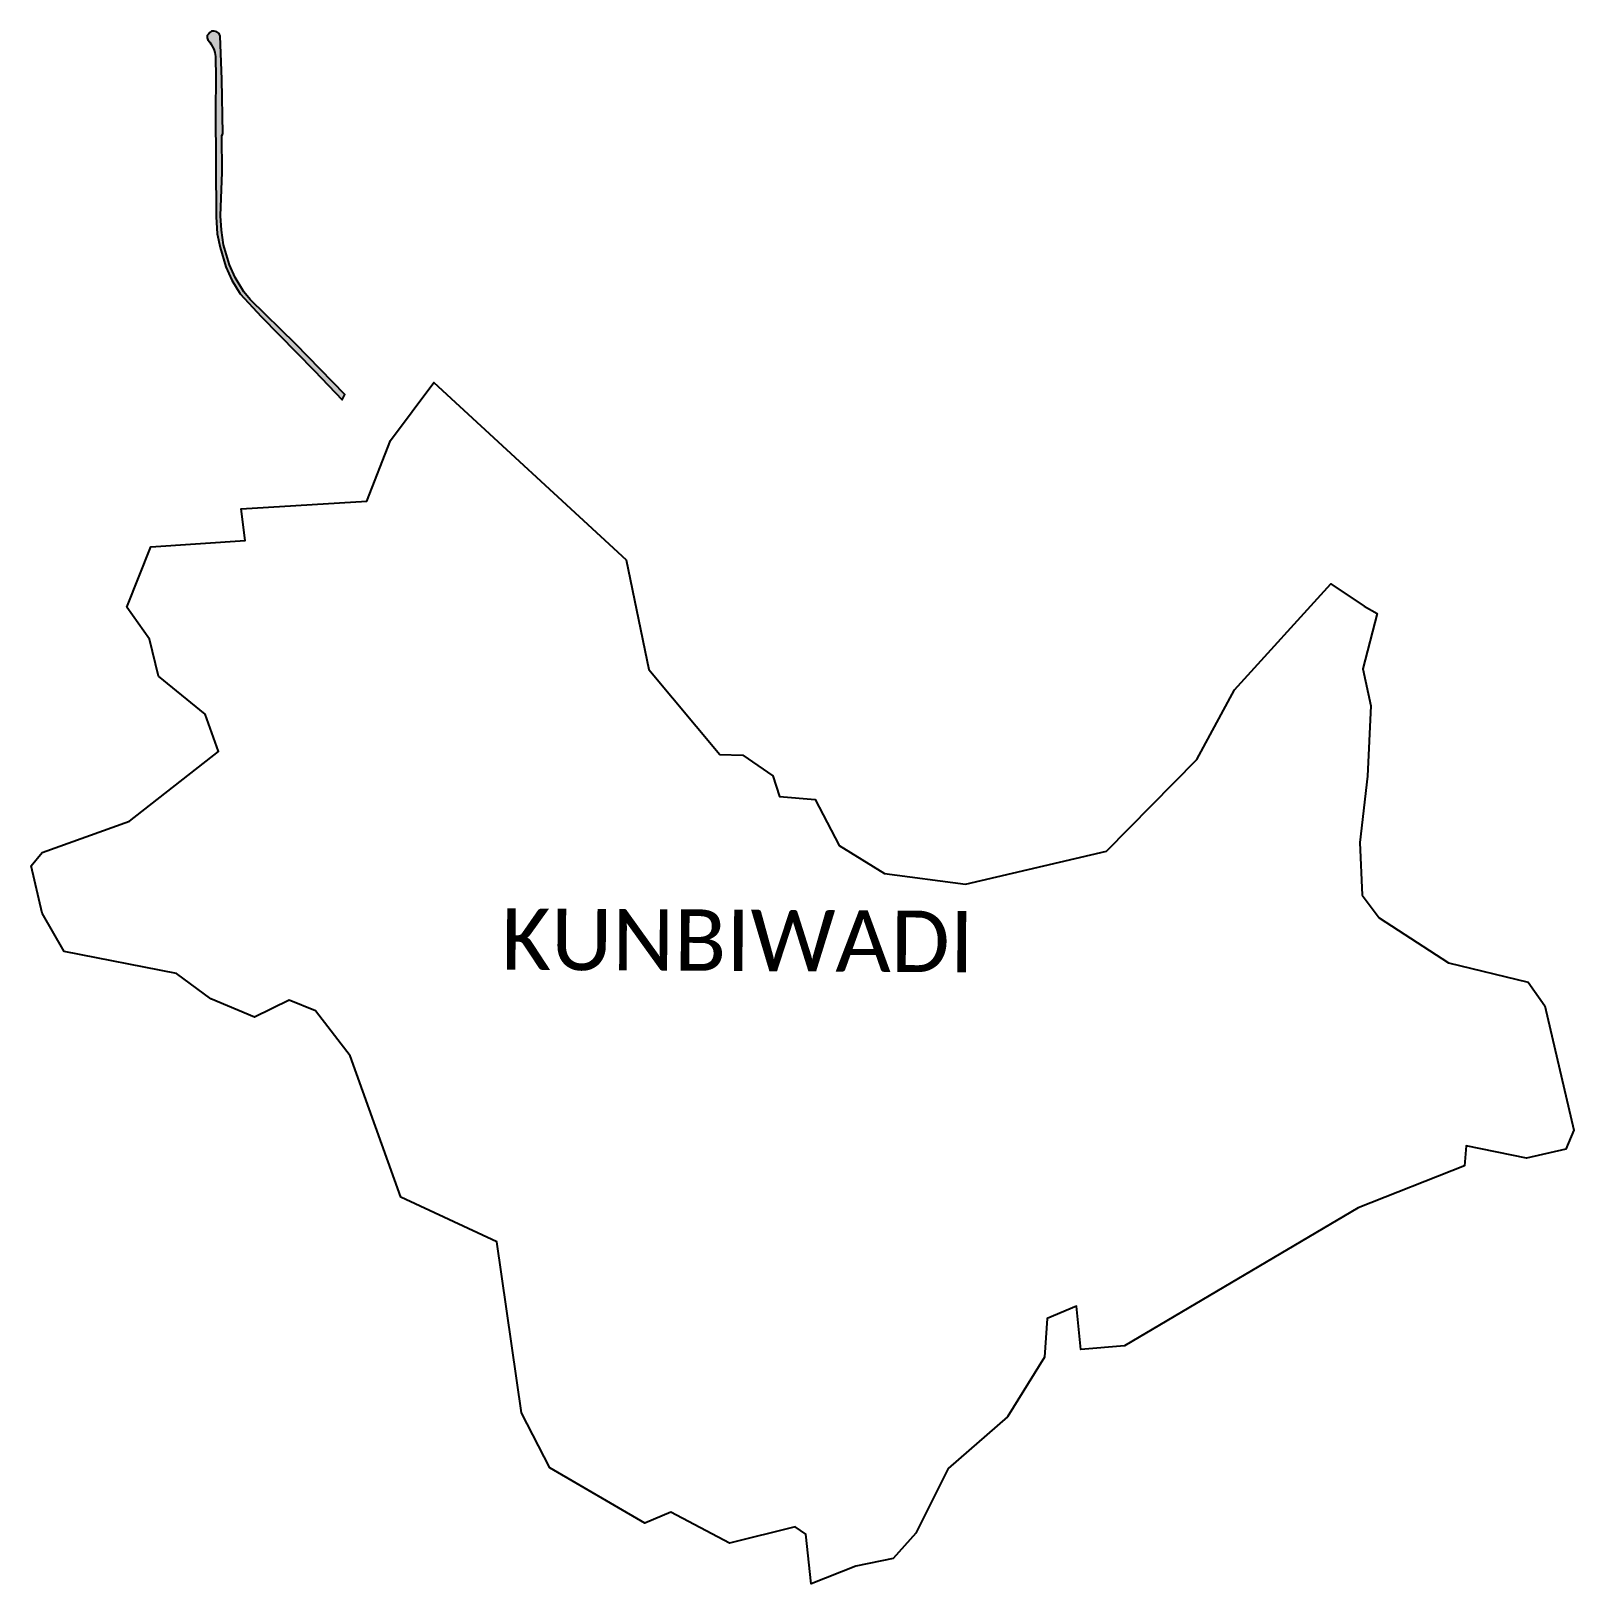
# Model space of a CAD drawing. Header units: metres. Extents: x 307692 to 310306, y 1912326 to 1914957.
import ezdxf

# ---------------------------------------------------------------- set-up
doc = ezdxf.new("R2010")
doc.units = ezdxf.units.M
doc.header["$MEASUREMENT"] = 0
for name, color, linetype in [('JETTY', 51, 'Continuous'), ('JETTY HATCH', 210, 'Continuous'), ('village', 3, 'Continuous'), ('VILLAGE NAME', 250, 'Continuous')]:
    doc.layers.add(name, color=color, linetype=linetype)
doc.styles.get("Standard").update_dxf_attribs({"font": 'arial.ttf'})

msp = doc.modelspace()

# ---------------------------------------------------------------- hatches: boundary and pattern name
at = {"layer": 'JETTY HATCH'}
h = msp.add_hatch(dxfattribs=at)
h.set_pattern_fill('ANGLE', color=256, scale=0.5)
h.set_pattern_definition([(0, (0, 0), (0, 3.4925), [2.54, -0.9525]), (90, (0, 0), (-3.4925, 2e-16), [2.54, -0.9525])])
h.paths.add_polyline_path([(308037.6, 1914539), (308028.1, 1914560.8), (308018.3, 1914594.8), (308014.7, 1914619.3), (308012.9, 1914643.5), (308015.6, 1914717.5), (308015.5, 1914779.7), (308016.9, 1914782.6), (308015.5, 1914875.3), (308012.7, 1914947.9), (308010.5, 1914952.8), (308006.6, 1914955.4), (308002, 1914956.8), (307998, 1914956.4), (307995, 1914954.4), (307992.5, 1914951.5), (307990.6, 1914949.3), (307990.4, 1914945.1), (307991.8, 1914941.8), (307994.7, 1914937.8), (307996.5, 1914935.3), (308001.6, 1914926), (308003.6, 1914920.2), (308004.4, 1914913.6), (308004.9, 1914876.9), (308004.8, 1914821.6), (308005.4, 1914642.2), (308007.6, 1914613), (308012.5, 1914590.2), (308021.8, 1914557.4), (308032.4, 1914534.5), (308046.3, 1914511.4), (308082, 1914473), (308172.4, 1914381.4), (308219.4, 1914332), (308223.5, 1914341), (308140.9, 1914426.4), (308063.3, 1914502.1), (308052.3, 1914514.9)])

# ---------------------------------------------------------------- linework, layer by layer
at = {"layer": 'JETTY', "flags": 128}
msp.add_lwpolyline([(308015.6, 1914717.5), (308015.5, 1914779.7), (308016.9, 1914782.6), (308015.5, 1914875.3), (308012.7, 1914947.9), (308010.5, 1914952.8), (308006.6, 1914955.4), (308002, 1914956.8), (307998, 1914956.4), (307995, 1914954.4), (307992.5, 1914951.5), (307990.6, 1914949.3), (307990.4, 1914945.1), (307991.8, 1914941.8), (307994.7, 1914937.8), (307996.5, 1914935.3), (308001.6, 1914926), (308003.6, 1914920.2), (308004.4, 1914913.6), (308004.9, 1914876.9), (308004.8, 1914821.6), (308005.4, 1914642.2), (308007.6, 1914613), (308012.5, 1914590.2), (308021.8, 1914557.4), (308032.4, 1914534.5), (308046.3, 1914511.4), (308082, 1914473), (308172.4, 1914381.4), (308219.4, 1914332), (308223.5, 1914341), (308140.9, 1914426.4), (308063.3, 1914502.1), (308052.3, 1914514.9), (308037.6, 1914539), (308028.1, 1914560.8), (308018.3, 1914594.8), (308014.7, 1914619.3), (308012.9, 1914643.5)], close=True, dxfattribs=at)
at = {"layer": 'village', "color": 3, "true_color": 0x00ff00}
msp.add_polyline3d([(309947.3, 1913492.6, 0), (309976, 1913454.7, 0), (310093.9, 1913378.4, 0), (310228.5, 1913345.5, 0), (310256.7, 1913305.5, 0), (310306.2, 1913094.8, 0), (310292.2, 1913062.7, 0), (310225.5, 1913047, 0), (310123.8, 1913068.3, 0), (310121, 1913034.3, 0), (309940.7, 1912963.1, 0), (309544.4, 1912729.4, 0), (309470.9, 1912722.9, 0), (309463.4, 1912796.6, 0), (309413.4, 1912775.9, 0), (309409.1, 1912710.2, 0), (309346.3, 1912608.9, 0), (309245.8, 1912521.7, 0), (309191.1, 1912411.9, 0), (309152.9, 1912368.8, 0), (309089.5, 1912356.1, 0), (309014, 1912325.9, 0), (309005, 1912410.3, 0), (308986.4, 1912422.9, 0), (308875.2, 1912395.2, 0), (308776, 1912447.6, 0), (308731.8, 1912429, 0), (308571.2, 1912522.7, 0), (308523, 1912615.7, 0), (308481.4, 1912905.3, 0), (308318.7, 1912981.1, 0), (308232.5, 1913220.5, 0), (308173.8, 1913296.8, 0), (308129.6, 1913315.1, 0), (308070.4, 1913285.9, 0), (307996.4, 1913317.2, 0), (307938.3, 1913360.4, 0), (307748.4, 1913397.6, 0), (307710.9, 1913462.6, 0), (307692, 1913542.5, 0), (307711, 1913565.3, 0), (307858.8, 1913618.3, 0), (308009.4, 1913736.3, 0), (307987.3, 1913799.3, 0), (307907.8, 1913864.1, 0), (307892.5, 1913926.7, 0), (307854.5, 1913980.7, 0), (307894.9, 1914082.7, 0), (308054.9, 1914093.8, 0), (308048.2, 1914147.4, 0), (308260.7, 1914160.3, 0), (308301.1, 1914263.3, 0), (308374.7, 1914361.2, 0), (308700.2, 1914060.9, 0), (308738.6, 1913875.1, 0), (308859.3, 1913731.3, 0), (308897.8, 1913730.2, 0), (308948.7, 1913695, 0), (308960, 1913659.9, 0), (309020.3, 1913654.9, 0), (309061.5, 1913576.9, 0), (309137.9, 1913529.7, 0), (309275.3, 1913511.5, 0), (309514.4, 1913567.2, 0), (309667.2, 1913722.6, 0), (309731.1, 1913840.5, 0), (309894.2, 1914020.4, 0), (309950.8, 1913982.7, 0), (309972.6, 1913969.9, 0), (309948.6, 1913876, 0), (309962.1, 1913813.8, 0), (309956.5, 1913694.7, 0), (309943.2, 1913581.8, 0)], close=True, dxfattribs=at)

# ---------------------------------------------------------------- texts
at = {"layer": 'VILLAGE NAME', "insert": (308489, 1913470.6), "char_height": 104.042, "attachment_point": 1, "rotation": 359.6762}
msp.add_mtext_dynamic_manual_height_columns('{\\fCalibri|b0|i0|c0|p34;KUNBIWADI}', width=1022.241, gutter_width=520.2, heights=[0], dxfattribs=at)

doc.saveas('drawing.dxf')
